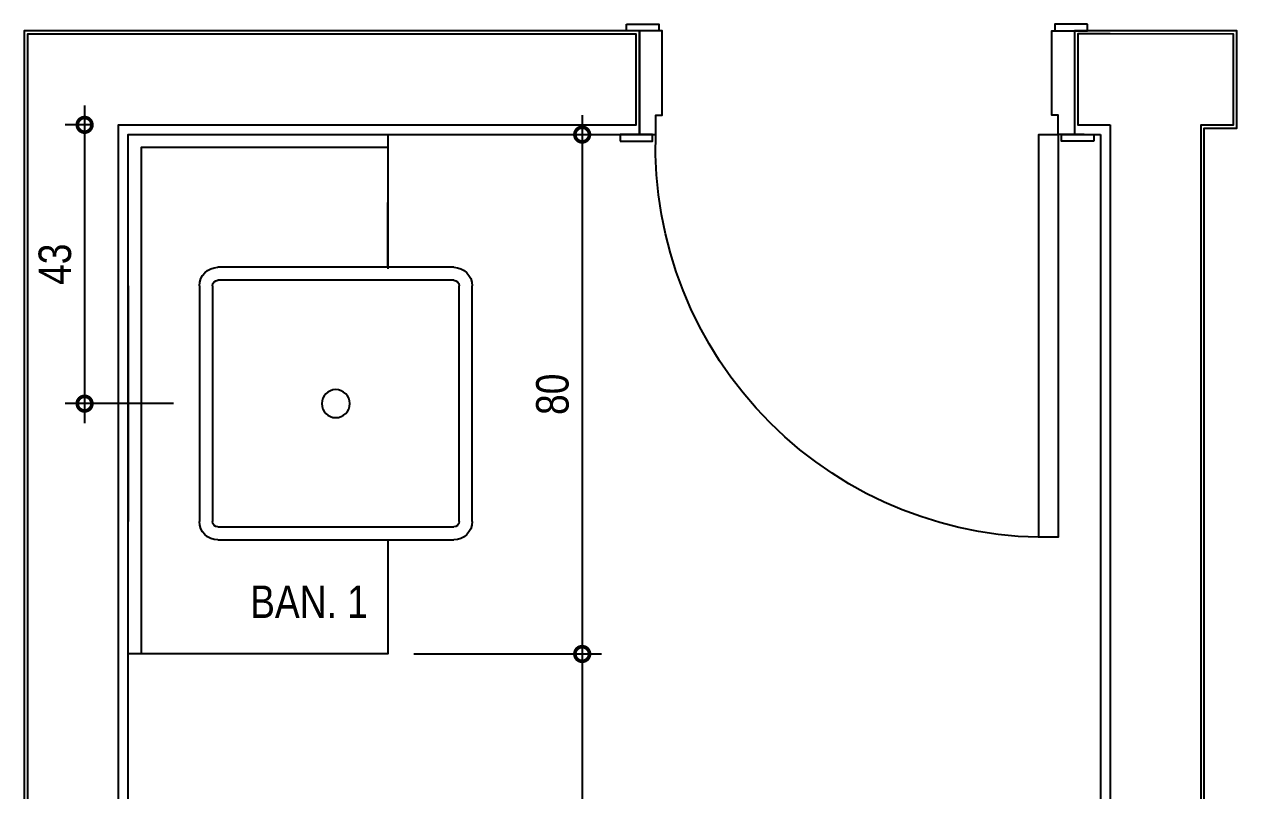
# Model space of a CAD drawing. Header units: metres. Extents: x 3 to 168, y -142 to 28.
# Drawn here: x 32.076 to 33.944, y -56.579 to -55.398 of the extents above; entities that cross this region are included whole.
import ezdxf

# ---------------------------------------------------------------- set-up
doc = ezdxf.new("R2010")
doc.units = ezdxf.units.M
doc.linetypes.add('DASHEDX2', pattern=[1.5, 1, -0.5])
for name, color, linetype in [('ARQ-ALV ACAB', 4, 'Continuous'), ('ARQ-ALV OSSO', 5, 'Continuous'), ('ARQ-CAX @ 1', 1, 'Continuous'), ('ARQ-DIM', 2, 'Continuous'), ('ARQ-HID', 2, 'Continuous'), ('ARQ-PRJ', 7, 'DASHEDX2'), ('ARQ-TXT', 2, 'Continuous')]:
    doc.layers.add(name, color=color, linetype=linetype)
doc.styles.add('Adesa', font='ARIALN.TTF')
doc.dimstyles.new('ADESA 1-0025', dxfattribs={"dimtxt": 0.05, "dimasz": 0.045, "dimexe": 0.03, "dimexo": 0.04, "dimgap": 0.02, "dimtad": 1, "dimtoh": 1, "dimdec": 0, "dimlfac": 100, "dimzin": 4, "dimtxsty": 'Adesa', "dimblk": 'DOTSMALL', "dimcen": 1, "dimdle": 0.03, "dimclrd": 1, "dimclre": 1, "dimclrt": 256, "dimazin": 1, "dimtm": 1e-09, "dimtfac": 1, "dimtdec": 0, "dimtix": 1, "dimtmove": 2, "dimatfit": 0, "dimldrblk": 'DOTSMALL', "dimfxl": 0.8, "dimtvp": 2, "dimtolj": 1, "dimtzin": 0, "dimarcsym": 0})

# ---------------------------------------------------------------- blocks, each defined once
blk = doc.blocks.new('ARQ-HID-CUBA Q')
for points in [[(-0.1816, 0), (0.1816, 0)], [(-0.1816, -0.11), (0.1816, -0.11)], [(-0.1816, -0.13), (0.1816, -0.13)], [(-0.21, -0.5016), (-0.21, -0.1384)], [(-0.19, -0.5016), (-0.19, -0.1384)], [(0.19, -0.1384), (0.19, -0.5016)], [(0.21, -0.1384), (0.21, -0.5016)], [(-0.21, -0.4), (-0.31, -0.4)], [(0.21, -0.4), (0.31, -0.4)], [(0.1816, -0.51), (-0.1816, -0.51)], [(0.1816, -0.53), (-0.1816, -0.53)], [(0.1816, -0.53), (-0.1816, -0.53)]]:
    blk.add_lwpolyline(points)
blk.add_circle((0, -0.32), 0.0216)
for centre, radius, start, end in [((-0.1816, -0.1384), 0.0284, 90, 180), ((0.1816, -0.1384), 0.0284, 0, 90), ((-0.1816, -0.1384), 0.0084, 90, 180), ((0.1816, -0.1384), 0.0084, 0, 90), ((-0.1816, -0.5016), 0.0284, 180, 270), ((-0.1816, -0.5016), 0.0084, 180, 270), ((0.1816, -0.5016), 0.0284, 270, 0), ((0.1816, -0.5016), 0.0084, 270, 0)]:
    blk.add_arc(centre, radius, start, end)
blk = doc.blocks.new('*U145')
for points in [[(0, 0), (0, 0.62), (-0.03, 0.62), (-0.03, 0)], [(-0.675, 0.01), (-0.625, 0.01), (-0.625, 0), (-0.675, 0)], [(0.055, 0.01), (0.005, 0.01), (0.005, 0), (0.055, 0)], [(-0.665, -0.17), (-0.615, -0.17), (-0.615, -0.16), (-0.665, -0.16)], [(0.045, -0.17), (-0.005, -0.17), (-0.005, -0.16), (0.045, -0.16)]]:
    blk.add_lwpolyline(points, close=True)
for points in [[(-0.66, 0), (-0.62, 0), (-0.62, -0.03), (-0.61, -0.03), (-0.61, -0.16), (-0.645, -0.16), (-0.645, 0)], [(0.04, 0), (0, 0), (0, -0.03), (-0.01, -0.03), (-0.01, -0.16), (0.025, -0.16), (0.025, 0)]]:
    blk.add_lwpolyline(points)
at = {"layer": 'ARQ-PRJ'}
blk.add_arc((-0.0179, 0.0179), 0.6024, 88.2986, 181.7014, dxfattribs=at)
blk = doc.blocks.new('_DotSmall')
at = {"color": 0, "linetype": 'ByBlock', "const_width": 0.5}
blk.add_lwpolyline([(-0.0625, 0, 1), (0.0625, 0, 1)], format="xyb", close=True, dxfattribs=at)
blk = doc.blocks.new('*D150')
at = {"layer": 'ARQ-DIM', "color": 1, "lineweight": -2, "transparency": 16777216}
for p, q in [((32.1688, -55.5233), (32.1688, -56.0127)), ((32.1808, -55.5533), (32.1388, -55.5533)), ((32.3058, -55.9827), (32.1388, -55.9827))]:
    blk.add_line(p, q, dxfattribs=at)
at = {"layer": 'Defpoints', "color": 0, "transparency": 16777216}
for p in [(32.2208, -55.5533, 0), (32.1688, -55.9827), (32.3458, -55.9827, 0)]:
    blk.add_point(p, dxfattribs=at)
at = {"layer": 'ARQ-DIM', "color": 1, "lineweight": -2, "transparency": 16777216, "xscale": 0.045, "yscale": 0.045, "zscale": 0.045}
for p, rotation in [((32.1688, -55.5533), 90), ((32.1688, -55.9827), 270)]:
    blk.add_blockref('_DotSmall', p, dxfattribs=dict(at, rotation=rotation))
at = {"layer": 'ARQ-DIM', "transparency": 16777216, "insert": (32.1233, -55.768), "char_height": 0.05, "attachment_point": 5, "rotation": 90, "style": 'Adesa'}
blk.add_mtext('\\A1;43', dxfattribs=at)
blk = doc.blocks.new('*D153')
at = {"layer": 'ARQ-DIM', "color": 1, "lineweight": -2, "transparency": 16777216}
for p, q in [((32.9353, -55.5383), (32.9353, -56.3983)), ((32.6758, -55.5683), (32.9653, -55.5683)), ((32.6758, -56.3683), (32.9653, -56.3683))]:
    blk.add_line(p, q, dxfattribs=at)
at = {"layer": 'Defpoints', "color": 0, "transparency": 16777216}
for p in [(32.6358, -55.5683, 0), (32.6358, -56.3683, 0), (32.9353, -56.3683)]:
    blk.add_point(p, dxfattribs=at)
at = {"layer": 'ARQ-DIM', "color": 1, "lineweight": -2, "transparency": 16777216, "xscale": 0.045, "yscale": 0.045, "zscale": 0.045}
for p, rotation in [((32.9353, -55.5683), 90), ((32.9353, -56.3683), 270)]:
    blk.add_blockref('_DotSmall', p, dxfattribs=dict(at, rotation=rotation))
at = {"layer": 'ARQ-DIM', "transparency": 16777216, "insert": (32.8897, -55.9683), "char_height": 0.05, "attachment_point": 5, "rotation": 90, "style": 'Adesa'}
blk.add_mtext('\\A1;80', dxfattribs=at)
blk = doc.blocks.new('*D154')
at = {"layer": 'ARQ-DIM', "color": 1, "lineweight": -2, "transparency": 16777216}
for p, q in [((32.9353, -56.3383), (32.9353, -57.2533)), ((32.8605, -56.3683), (32.9653, -56.3683)), ((32.8605, -57.2233), (32.9653, -57.2233))]:
    blk.add_line(p, q, dxfattribs=at)
at = {"layer": 'Defpoints', "color": 0, "transparency": 16777216}
for p in [(32.8205, -56.3683), (32.8205, -57.2233), (32.9353, -57.2233)]:
    blk.add_point(p, dxfattribs=at)
at = {"layer": 'ARQ-DIM', "color": 1, "lineweight": -2, "transparency": 16777216, "xscale": 0.045, "yscale": 0.045, "zscale": 0.045}
for p, rotation in [((32.9353, -56.3683), 90), ((32.9353, -57.2233), 270)]:
    blk.add_blockref('_DotSmall', p, dxfattribs=dict(at, rotation=rotation))
at = {"layer": 'ARQ-DIM', "transparency": 16777216, "insert": (32.8897, -56.671), "char_height": 0.05, "attachment_point": 5, "rotation": 90, "style": 'Adesa'}
blk.add_mtext('\\A1;85', dxfattribs=at)
blk = doc.blocks.new('AREAS MOLHADAS')
at = {"layer": 'ARQ-ALV ACAB', "elevation": 0}
for points in [[(32.2358, -57.2233), (32.2358, -55.5683), (33.0236, -55.5683), (33.0236, -55.4084), (32.0758, -55.4084), (32.0758, -57.2333)], [(33.7436, -55.4083), (33.6936, -55.4083), (33.6936, -55.5684), (33.7336, -55.5684)]]:
    blk.add_lwpolyline(points, dxfattribs=at)
at = {"layer": 'ARQ-ALV ACAB'}
for points in [[(33.8936, -57.6584), (33.8936, -55.5584), (33.9436, -55.5584), (33.9436, -55.4084), (33.7436, -55.4083)], [(33.7336, -55.5684), (33.7336, -57.6484)]]:
    blk.add_lwpolyline(points, dxfattribs=at)
at = {"layer": 'ARQ-ALV OSSO', "elevation": 0}
for points in [[(32.2208, -57.2383), (32.2208, -55.5533), (33.0186, -55.5533), (33.0186, -55.4134), (32.0808, -55.4134), (32.0808, -57.2383)], [(33.7486, -55.4133), (33.6986, -55.4133), (33.6986, -55.5534), (33.7486, -55.5534)]]:
    blk.add_lwpolyline(points, dxfattribs=at)
at = {"layer": 'ARQ-ALV OSSO'}
for points in [[(33.8886, -57.6634), (33.8886, -55.5534), (33.9386, -55.5534), (33.9386, -55.4134), (33.7486, -55.4133)], [(33.7486, -55.5534), (33.7486, -57.6634)]]:
    blk.add_lwpolyline(points, dxfattribs=at)
at = {"layer": 'ARQ-HID', "elevation": 0}
for points in [[(32.6358, -56.1927), (32.6358, -56.3683), (32.2358, -56.3683), (32.2358, -55.5683), (32.6358, -55.5683), (32.6358, -55.7752)], [(32.6358, -55.5683), (32.6358, -55.7727)], [(32.6358, -55.5883), (32.2558, -55.5883), (32.2558, -56.3683)]]:
    blk.add_lwpolyline(points, dxfattribs=at)
at = {"layer": 'ARQ-CAX @ 1', "xscale": -1, "rotation": 180}
blk.add_blockref('*U145', (33.6686, -55.5684, 0), dxfattribs=at)
at = {"layer": 'ARQ-HID', "xscale": -1, "rotation": 90}
blk.add_blockref('ARQ-HID-CUBA Q', (32.2358, -55.9827, 0), dxfattribs=at)
at = {"layer": 'ARQ-TXT', "insert": (32.4238, -56.2629, 0), "char_height": 0.05, "attachment_point": 1, "style": 'Adesa'}
blk.add_mtext_dynamic_manual_height_columns('BAN. 1', width=0.171339, gutter_width=1, heights=[0], dxfattribs=at)
at = {"layer": 'ARQ-DIM'}
for base, p1, p2, picture, middle in [((32.1688, -55.9827), (32.2208, -55.5533, 0), (32.3458, -55.9827, 0), '*D150', (32.1233, -55.768)), ((32.9353, -56.3683), (32.6358, -55.5683, 0), (32.6358, -56.3683, 0), '*D153', (32.8897, -55.9683))]:
    dim = blk.add_linear_dim(base=base, p1=p1, p2=p2, angle=90, dimstyle='ADESA 1-0025', dxfattribs=at)
    dim.commit()
    dim.dimension.update_dxf_attribs({"geometry": picture, "text_midpoint": middle})
dim = blk.add_linear_dim(base=(32.93527, -57.22331), p1=(32.82055, -56.36834), p2=(32.82055, -57.22331), angle=90, dimstyle='ADESA 1-0025', dxfattribs=at)
dim.commit()
dim.dimension.update_dxf_attribs({"geometry": '*D154', "text_midpoint": (32.88974, -56.67095), "dimtype": 128})

msp = doc.modelspace()

# ---------------------------------------------------------------- block references
msp.add_blockref('AREAS MOLHADAS', (0, 0))

doc.saveas('drawing.dxf')
